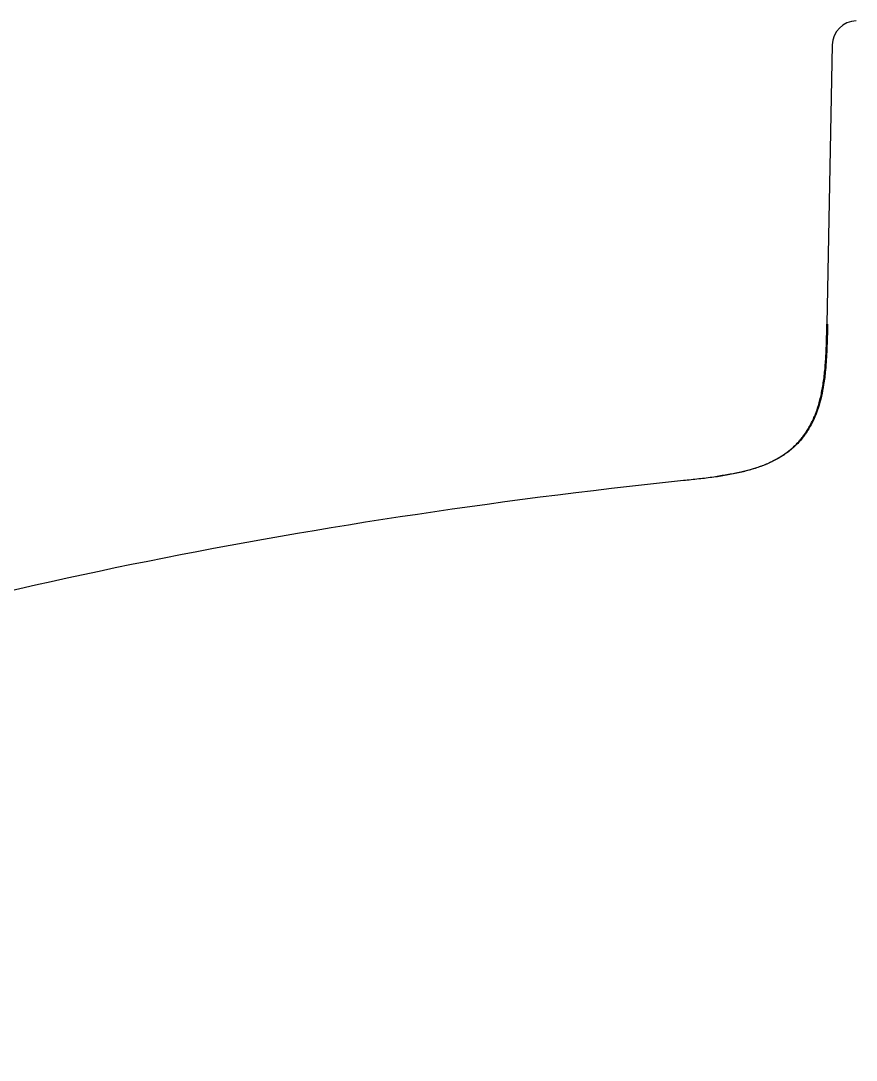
# Model space of a CAD drawing. Header units: millimetres. Extents: x -60 to 7633, y -2614 to 2146.
# Drawn here: x 6804.14 to 6838.05, y -791.23 to -749.04 of the extents above; entities that cross this region are included whole.
import ezdxf

# ---------------------------------------------------------------- set-up
doc = ezdxf.new("R2010")
doc.units = ezdxf.units.MM
doc.layers.get('0').update_dxf_attribs({"color": 250})

msp = doc.modelspace()

# ---------------------------------------------------------------- linework, layer by layer
at = {"linetype": 'Continuous'}
msp.add_line((6837.078, -750.02), (6836.858, -761.359), dxfattribs=at)
for centre, radius, start, end in [((6838.077, -750.039), 1, 91.7097, 178.8912), ((6857.738, -935.119), 175.018, 96.8435, 96.85176)]:
    msp.add_arc(centre, radius, start, end, dxfattribs=at)
msp.add_open_spline([(6831.036, -767.69), (6833.371, -767.445), (6835.562, -767.243), (6836.77, -765.929), (6836.812, -763.741), (6836.858, -761.351)], degree=5, dxfattribs=at)
for points, knots in [([(6836.884, -761.348), (6836.878, -761.72), (6836.865, -762.299), (6836.816, -763.137), (6836.739, -763.77), (6836.61, -764.449), (6836.412, -765.079), (6836.101, -765.663), (6835.808, -766.063), (6835.458, -766.413), (6835.066, -766.703), (6834.659, -766.928), (6834.259, -767.1), (6833.83, -767.243), (6833.378, -767.359), (6832.878, -767.459), (6832.592, -767.503), (6832.408, -767.53)], [0.0071667, 0.0071667, 0.0071667, 0.0071667, 0.1197617, 0.2110387, 0.2762067, 0.3284709, 0.4361869, 0.4900633, 0.5438901, 0.59739, 0.6512037, 0.7024779, 0.7489347, 0.7938212, 0.8478293, 0.9156201, 1, 1, 1, 1]), ([(6762.74, -791.227), (6766.334, -786.619), (6783.497, -775.885), (6815.38, -769.328), (6831.036, -767.69)], [0, 0, 0, 0, 0.544112, 1, 1, 1, 1])]:
    msp.add_open_spline(points, degree=3, knots=knots, dxfattribs=at)

doc.saveas('drawing.dxf')
